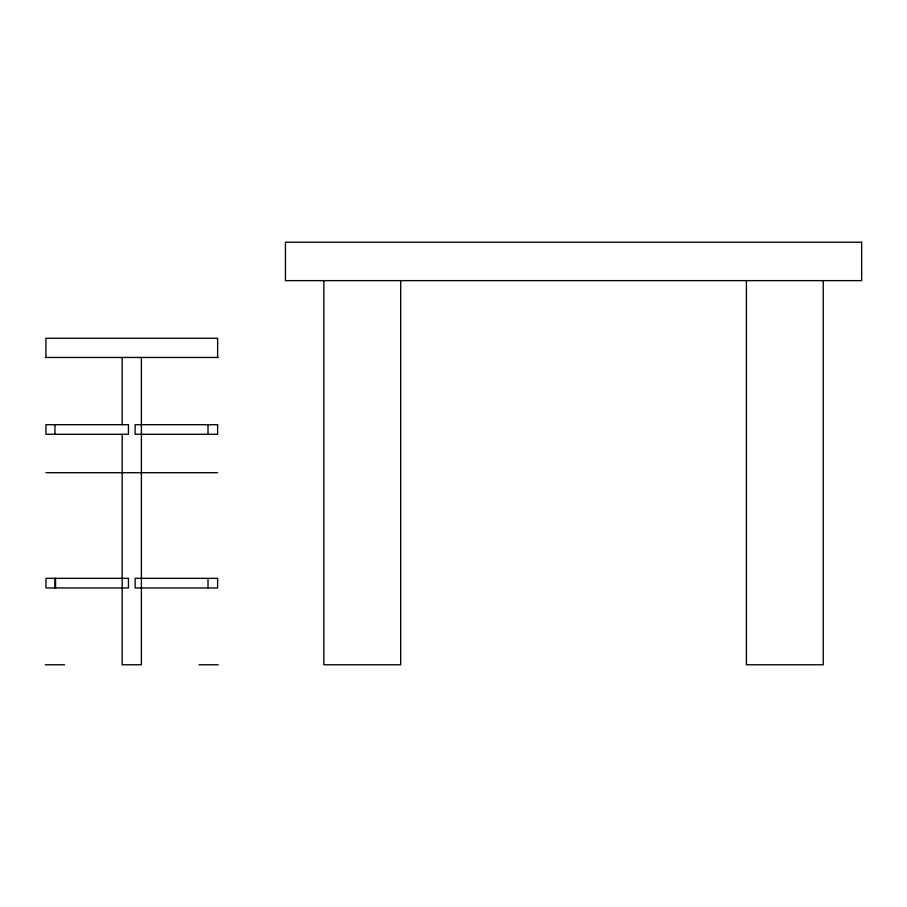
<?xml version="1.0" encoding="UTF-8"?>
<svg xmlns="http://www.w3.org/2000/svg" width="907" height="907" viewBox="0 0 907 907"><rect width="100%" height="100%" fill="white"/><g stroke="black" fill="none" stroke-linecap="round" stroke-linejoin="round"><path stroke-width="1.36" d="M217.612 357.46L217.669 338.254L45.894 338.254L45.951 357.46M45.35 357.46L218.213 357.46M45.94 472.706L217.623 472.706M45.35 664.774L64.556 664.774M199.007 664.774L218.213 664.774M823.239 280.637L823.239 664.774L746.404 664.774L746.404 280.637M400.679 280.637L400.679 664.774L323.856 664.774L323.856 280.637M208.009 424.691L208.009 434.294M208.009 578.349L208.009 587.951M141.39 357.46L141.39 664.774L122.173 664.774L122.173 434.294M122.173 357.46L122.173 424.691M55.554 578.349L55.554 587.951M54.953 424.691L54.953 434.294M54.953 578.349L54.953 587.951M861.65 242.226L285.433 242.226L285.433 280.637L861.65 280.637L861.65 242.226M128.443 424.691L45.951 424.691L45.951 434.294L128.443 434.294L128.443 424.691M217.612 424.691L135.12 424.691L135.12 434.294L217.612 434.294L217.612 424.691M128.443 578.349L45.951 578.349L45.951 587.951L128.443 587.951L128.443 578.349M217.612 578.349L135.12 578.349L135.12 587.951L217.612 587.951L217.612 578.349"/></g></svg>
